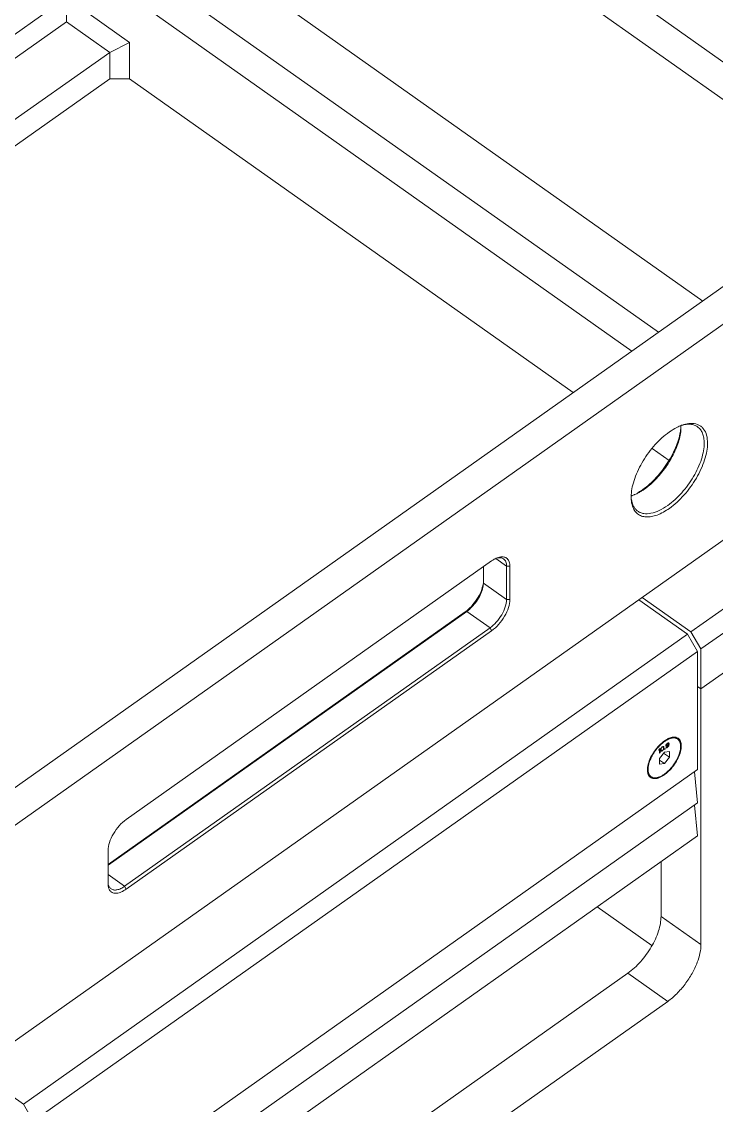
# Model space of a CAD drawing. Header units: millimetres. Extents: x 0 to 9253, y 0 to 2730.
# Drawn here: x 5411.8 to 5559.6, y 1853.6 to 2084.3 of the extents above; entities that cross this region are included whole.
import ezdxf

# ---------------------------------------------------------------- set-up
doc = ezdxf.new("R2010")
doc.units = ezdxf.units.MM
doc.layers.get('0').update_dxf_attribs({"lineweight": 13})

msp = doc.modelspace()

# ---------------------------------------------------------------- linework, layer by layer
at = {"color": 7, "linetype": 'Continuous'}
for p, q in [((5283.77, 2271.81), (5612.57, 2039.31)), ((5587.12, 2049.31), (5451, 2145.56)), ((5547.32, 2018.17), (5429.08, 2101.78)), ((5541.66, 2014.17), (5423.42, 2097.78)), ((5462.31, 2091.6), (5556.74, 2024.83)), ((5239.5, 1960.83), (5419.18, 2087.88)), ((5434.73, 2079.88), (5423.42, 2087.88)), ((5421.3, 2084.26), (5421.3, 2086.82)), ((5243.12, 1958.27), (5421.3, 2084.26)), ((5421.3, 2084.26), (5430.49, 2077.76)), ((5430.49, 2077.76), (5434.73, 2079.88)), ((5434.73, 2072.1), (5434.73, 2079.88)), ((5430.49, 2077.76), (5252.32, 1951.77)), ((5430.49, 2072.1), (5430.49, 2077.76)), ((5256.32, 1948.94), (5430.49, 2072.1)), ((5430.49, 2072.1), (5434.73, 2072.1)), ((5434.73, 2072.1), (5529.16, 2005.33)), ((5347.41, 1876.81), (5587.12, 2046.31)), ((5565.2, 2022.81), (5380.64, 1892.31)), ((5545.95, 1993.46), (5549.57, 1990.9)), ((5565.2, 1976.85), (5394.08, 1855.85)), ((5512.67, 1970.01), (5514.99, 1968.37)), ((5434.03, 1914.51), (5511.81, 1969.51)), ((5510.04, 1968.26), (5510.04, 1964.8)), ((5514.99, 1968.37), (5514.99, 1961.3)), ((5515.7, 1968.37), (5514.99, 1968.37)), ((5515.7, 1968.37), (5515.7, 1961.3)), ((5554.24, 1954.4), (5571.91, 1966.9)), ((5510.04, 1964.8), (5514.99, 1961.3)), ((5556.36, 1950.77), (5574.03, 1963.27)), ((5515.7, 1961.3), (5514.99, 1961.3)), ((5543.13, 1961.25), (5553.53, 1953.9)), ((5554.24, 1954.4), (5543.84, 1961.75)), ((5506.51, 1958.76), (5430.14, 1904.76)), ((5506.15, 1958.66), (5430.14, 1904.91)), ((5506.51, 1958.76), (5506.15, 1958.66)), ((5506.51, 1958.76), (5511.46, 1955.26)), ((5412.11, 1853.9), (5553.53, 1953.9)), ((5511.46, 1955.26), (5433.67, 1900.26)), ((5511.81, 1954.66), (5434.03, 1899.66)), ((5511.81, 1954.66), (5511.46, 1955.26)), ((5555.65, 1950.27), (5553.53, 1953.9)), ((5554.24, 1954.4), (5556.36, 1950.77)), ((5556.36, 1942.29), (5574.03, 1954.79)), ((5574.03, 1954.79), (5556.36, 1942.29)), ((5414.23, 1850.27), (5555.65, 1950.27)), ((5555.65, 1950.27), (5555.65, 1925.1)), ((5556.36, 1942.29), (5556.36, 1950.77)), ((5555.65, 1942.79), (5556.36, 1942.29)), ((5555.65, 1942.79), (5556.36, 1942.29)), ((5556.36, 1887.84), (5556.36, 1942.29)), ((5548.98, 1930.48), (5548.92, 1930.37)), ((5549.08, 1930.61), (5548.98, 1930.48)), ((5548.98, 1930.49), (5549.04, 1930.45)), ((5549.04, 1930.56), (5549.1, 1930.52)), ((5549.04, 1930.45), (5549.1, 1930.52)), ((5549.17, 1930.7), (5549.08, 1930.61)), ((5549.09, 1930.63), (5549.15, 1930.58)), ((5549.1, 1930.52), (5549.15, 1930.58)), ((5549.29, 1930.68), (5549.15, 1930.58)), ((5549.17, 1930.7), (5549.27, 1930.76)), ((5549.21, 1930.73), (5549.29, 1930.68)), ((5549.27, 1930.75), (5549.22, 1930.73)), ((5549.36, 1930.81), (5549.27, 1930.76)), ((5549.33, 1930.75), (5549.27, 1930.75)), ((5549.27, 1930.75), (5549.34, 1930.7)), ((5549.29, 1930.68), (5549.34, 1930.7)), ((5549.33, 1930.75), (5549.4, 1930.7)), ((5549.34, 1930.7), (5549.4, 1930.7)), ((5549.46, 1930.82), (5549.36, 1930.81)), ((5549.4, 1930.7), (5549.44, 1930.67)), ((5549.44, 1930.51), (5549.4, 1930.43)), ((5549.44, 1930.67), (5549.46, 1930.62)), ((5549.46, 1930.59), (5549.44, 1930.51)), ((5549.45, 1930.82), (5549.48, 1930.76)), ((5549.51, 1930.78), (5549.46, 1930.82)), ((5549.46, 1930.59), (5549.46, 1930.62)), ((5549.48, 1930.76), (5549.5, 1930.64)), ((5549.48, 1930.76), (5549.55, 1930.71)), ((5549.5, 1930.5), (5549.48, 1930.35)), ((5549.5, 1930.64), (5549.5, 1930.5)), ((5549.5, 1930.64), (5549.57, 1930.59)), ((5549.5, 1930.5), (5549.57, 1930.45)), ((5549.55, 1930.71), (5549.51, 1930.78)), ((5549.57, 1930.59), (5549.55, 1930.71)), ((5549.57, 1930.59), (5549.57, 1930.45)), ((5551.39, 1931.73), (5551.34, 1931.77)), ((5547.54, 1929.54), (5547.42, 1929.32)), ((5547.42, 1929.17), (5547.54, 1929.38)), ((5547.42, 1929.17), (5547.42, 1929.32)), ((5547.48, 1929.43), (5547.54, 1929.38)), ((5548.58, 1928.82), (5547.52, 1927.46)), ((5547.54, 1929.54), (5547.65, 1929.62)), ((5547.54, 1928.63), (5547.54, 1929.38)), ((5547.58, 1928.76), (5547.54, 1928.73)), ((5547.65, 1928.71), (5547.54, 1928.63)), ((5547.58, 1929.57), (5547.58, 1928.76)), ((5547.58, 1928.76), (5547.65, 1928.71)), ((5547.65, 1929.62), (5547.65, 1928.71)), ((5547.82, 1929.47), (5547.8, 1929.36)), ((5547.8, 1929.18), (5547.8, 1929.36)), ((5547.8, 1929.18), (5547.82, 1929.1)), ((5547.84, 1929.54), (5547.82, 1929.47)), ((5547.82, 1929.1), (5547.84, 1929.06)), ((5547.84, 1929.53), (5547.83, 1929.46)), ((5547.83, 1929.46), (5547.83, 1929.32)), ((5547.83, 1929.46), (5547.9, 1929.41)), ((5547.83, 1929.32), (5547.85, 1929.22)), ((5547.83, 1929.32), (5547.9, 1929.27)), ((5547.88, 1929.65), (5547.84, 1929.54)), ((5547.84, 1929.06), (5547.88, 1929)), ((5547.85, 1929.22), (5547.92, 1929.17)), ((5547.85, 1929.22), (5547.92, 1929.16)), ((5547.87, 1929.04), (5547.85, 1929.04)), ((5547.86, 1929.58), (5547.92, 1929.54)), ((5547.96, 1929.05), (5547.87, 1929.04)), ((5547.87, 1929.04), (5547.94, 1928.99)), ((5547.94, 1929.74), (5547.88, 1929.65)), ((5547.88, 1929), (5547.94, 1928.99)), ((5547.9, 1929.41), (5547.92, 1929.54)), ((5547.9, 1929.41), (5547.9, 1929.27)), ((5547.92, 1929.17), (5547.9, 1929.27)), ((5547.92, 1929.54), (5547.99, 1929.71)), ((5547.99, 1929.11), (5547.92, 1929.17)), ((5547.92, 1929.16), (5547.99, 1929.11)), ((5548.03, 1929.87), (5547.94, 1929.74)), ((5547.94, 1929.75), (5547.99, 1929.71)), ((5547.94, 1928.99), (5548.03, 1929)), ((5548.07, 1929.11), (5547.96, 1929.05)), ((5547.96, 1929.05), (5548.03, 1929)), ((5547.99, 1929.71), (5548.05, 1929.79)), ((5548.05, 1929.11), (5547.99, 1929.11)), ((5548, 1929.82), (5548.05, 1929.79)), ((5548.14, 1929.97), (5548.03, 1929.87)), ((5548.03, 1929), (5548.14, 1929.06)), ((5548.05, 1929.79), (5548.14, 1929.87)), ((5548.14, 1929.15), (5548.05, 1929.11)), ((5548.1, 1929.13), (5548.07, 1929.11)), ((5548.07, 1929.11), (5548.14, 1929.06)), ((5548.08, 1929.92), (5548.14, 1929.87)), ((5548.17, 1929.97), (5548.11, 1929.94)), ((5548.26, 1930.03), (5548.14, 1929.97)), ((5548.14, 1929.87), (5548.24, 1929.92)), ((5548.24, 1929.24), (5548.14, 1929.15)), ((5548.14, 1929.06), (5548.26, 1929.16)), ((5548.23, 1929.97), (5548.17, 1929.97)), ((5548.17, 1929.97), (5548.24, 1929.92)), ((5548.2, 1929.2), (5548.26, 1929.16)), ((5548.23, 1929.97), (5548.3, 1929.92)), ((5548.24, 1929.92), (5548.3, 1929.92)), ((5548.3, 1929.32), (5548.24, 1929.24)), ((5548.35, 1930.04), (5548.26, 1930.03)), ((5548.26, 1929.16), (5548.35, 1929.28)), ((5548.3, 1929.92), (5548.37, 1929.86)), ((5548.37, 1929.49), (5548.3, 1929.32)), ((5548.3, 1929.32), (5548.35, 1929.28)), ((5548.41, 1930.02), (5548.35, 1930.04)), ((5548.35, 1929.43), (5548.41, 1929.38)), ((5548.35, 1929.28), (5548.41, 1929.38)), ((5548.37, 1930.04), (5548.38, 1930.02)), ((5548.37, 1929.86), (5548.39, 1929.76)), ((5548.39, 1929.62), (5548.37, 1929.49)), ((5548.38, 1930.02), (5548.4, 1929.98)), ((5548.38, 1930.02), (5548.45, 1929.97)), ((5548.4, 1929.61), (5548.38, 1929.55)), ((5548.38, 1929.54), (5548.45, 1929.49)), ((5548.39, 1929.62), (5548.39, 1929.76)), ((5548.4, 1929.98), (5548.42, 1929.89)), ((5548.4, 1929.98), (5548.47, 1929.93)), ((5548.42, 1929.72), (5548.4, 1929.61)), ((5548.4, 1929.61), (5548.47, 1929.56)), ((5548.45, 1929.97), (5548.41, 1930.02)), ((5548.41, 1929.38), (5548.45, 1929.49)), ((5548.41, 1928.6), (5549.64, 1927.73)), ((5548.42, 1929.89), (5548.42, 1929.72)), ((5548.42, 1929.89), (5548.49, 1929.84)), ((5548.42, 1929.72), (5548.49, 1929.67)), ((5548.47, 1929.93), (5548.45, 1929.97)), ((5548.45, 1929.49), (5548.47, 1929.56)), ((5548.49, 1929.84), (5548.47, 1929.93)), ((5548.47, 1929.56), (5548.49, 1929.67)), ((5548.49, 1929.84), (5548.49, 1929.67)), ((5549.64, 1928.96), (5548.58, 1928.82)), ((5548.64, 1929.5), (5548.73, 1929.57)), ((5548.64, 1929.41), (5548.64, 1929.5)), ((5548.73, 1929.47), (5548.64, 1929.41)), ((5548.66, 1929.52), (5548.73, 1929.47)), ((5548.73, 1929.57), (5548.73, 1929.47)), ((5548.92, 1930.37), (5548.89, 1930.24)), ((5548.89, 1930.16), (5548.89, 1930.24)), ((5548.89, 1930.16), (5548.92, 1930.09)), ((5548.91, 1930.32), (5548.91, 1930.3)), ((5548.91, 1930.3), (5548.93, 1930.26)), ((5548.91, 1930.3), (5548.98, 1930.25)), ((5548.92, 1930.34), (5548.98, 1930.29)), ((5549.01, 1930.12), (5548.92, 1930.11)), ((5548.92, 1930.09), (5548.98, 1930.06)), ((5548.92, 1929.82), (5549.02, 1929.89)), ((5548.92, 1929.82), (5548.94, 1929.78)), ((5548.93, 1930.26), (5549, 1930.21)), ((5548.93, 1930.26), (5548.97, 1930.22)), ((5548.94, 1930.4), (5549, 1930.36)), ((5549.02, 1929.8), (5548.94, 1929.79)), ((5548.94, 1929.78), (5549, 1929.74)), ((5548.97, 1930.22), (5549.04, 1930.17)), ((5548.98, 1930.29), (5549, 1930.36)), ((5548.98, 1930.29), (5548.98, 1930.25)), ((5549, 1930.21), (5548.98, 1930.25)), ((5548.98, 1930.06), (5549.08, 1930.07)), ((5549, 1930.36), (5549.04, 1930.45)), ((5549.04, 1930.17), (5549, 1930.21)), ((5549, 1929.74), (5549.1, 1929.75)), ((5549.1, 1930.16), (5549.01, 1930.12)), ((5549.01, 1930.12), (5549.08, 1930.07)), ((5549.06, 1929.86), (5549.02, 1929.89)), ((5549.12, 1929.85), (5549.02, 1929.8)), ((5549.02, 1929.8), (5549.1, 1929.75)), ((5549.1, 1930.18), (5549.04, 1930.17)), ((5549.11, 1929.86), (5549.06, 1929.86)), ((5549.08, 1930.07), (5549.17, 1930.11)), ((5549.15, 1930.2), (5549.1, 1930.18)), ((5549.14, 1930.19), (5549.1, 1930.16)), ((5549.1, 1930.16), (5549.17, 1930.11)), ((5549.1, 1929.75), (5549.19, 1929.8)), ((5549.17, 1929.88), (5549.11, 1929.86)), ((5549.16, 1929.88), (5549.12, 1929.85)), ((5549.12, 1929.85), (5549.19, 1929.8)), ((5549.15, 1930.2), (5549.29, 1930.29)), ((5549.27, 1930.18), (5549.17, 1930.11)), ((5549.17, 1929.88), (5549.29, 1929.96)), ((5549.27, 1929.85), (5549.19, 1929.8)), ((5549.2, 1930.23), (5549.27, 1930.18)), ((5549.2, 1929.9), (5549.27, 1929.85)), ((5549.27, 1930.18), (5549.36, 1930.27)), ((5549.27, 1929.85), (5549.36, 1929.94)), ((5549.34, 1930.35), (5549.29, 1930.29)), ((5549.34, 1930.02), (5549.29, 1929.96)), ((5549.3, 1930.31), (5549.36, 1930.27)), ((5549.3, 1929.98), (5549.36, 1929.94)), ((5549.4, 1930.43), (5549.34, 1930.35)), ((5549.4, 1930.1), (5549.34, 1930.02)), ((5549.36, 1930.27), (5549.48, 1930.42)), ((5549.36, 1929.94), (5549.46, 1930.06)), ((5549.44, 1930.18), (5549.4, 1930.1)), ((5549.4, 1930.1), (5549.46, 1930.06)), ((5549.42, 1930.47), (5549.48, 1930.42)), ((5549.46, 1930.26), (5549.44, 1930.18)), ((5549.45, 1930.23), (5549.51, 1930.18)), ((5549.48, 1930.39), (5549.46, 1930.26)), ((5549.48, 1930.35), (5549.46, 1930.29)), ((5549.46, 1930.06), (5549.51, 1930.18)), ((5549.48, 1930.39), (5549.48, 1930.42)), ((5549.48, 1930.35), (5549.55, 1930.3)), ((5549.51, 1930.18), (5549.55, 1930.3)), ((5549.55, 1930.3), (5549.57, 1930.45)), ((5549.64, 1928.96), (5549.64, 1927.73)), ((5547.52, 1926.23), (5547.52, 1927.46)), ((5547.52, 1927.12), (5548.58, 1926.37)), ((5547.52, 1926.23), (5548.58, 1926.37)), ((5548.58, 1926.37), (5549.64, 1927.73)), ((5414.23, 1825.1), (5555.65, 1925.1)), ((5545.62, 1923.56), (5545.56, 1923.61)), ((5555.65, 1918.04), (5554.97, 1924.62)), ((5414.23, 1818.04), (5555.65, 1918.04)), ((5555.65, 1910.98), (5554.97, 1917.56)), ((5414.23, 1810.98), (5555.65, 1910.98)), ((5430.14, 1900.8), (5430.14, 1907.87)), ((5547.87, 1893.84), (5547.87, 1905.48)), ((5433.67, 1900.26), (5430.14, 1902.76)), ((5434.03, 1899.66), (5433.67, 1900.26)), ((5534.29, 1895.87), (5545.94, 1887.63)), ((5547.87, 1893.84), (5556.36, 1887.84)), ((5540.8, 1881.77), (5413.52, 1791.77)), ((5549.29, 1875.77), (5540.8, 1881.77)), ((5420.59, 1784.77), (5549.29, 1875.77)), ((5401.71, 1861.25), (5412.11, 1853.9)), ((5412.11, 1853.9), (5414.23, 1850.27))]:
    msp.add_line(p, q, dxfattribs=at)
for centre, radius, start, end in [((5555.37, 1989.94), 9, 110.8629, 113.7053), ((5544.65, 1998.08), 7.46, 359.9906, 1.8509), ((5555.13, 1990.56), 8.33, 109.4729, 110.8439), ((5554.91, 1991.18), 7.68, 106.3072, 109.4972), ((5550.41, 1983.06), 8.91, 176.7508, 178.2762), ((5536.37, 1996.07), 13.8, 303.7681, 305.2704), ((5549.84, 1983.08), 8.33, 178.2741, 179.9898), ((5539.23, 1990.52), 7.53, 287.7088, 289.477), ((5514.49, 1966.31), 4.13, 109.5197, 113.0023), ((5552.28, 1925.82), 6.41, 123.4963, 126.9462), ((5551.16, 1927.99), 4.09, 112.2996, 113.5843), ((5550.59, 1930.7), 1.31, 65.2393, 66.982), ((5550.6, 1930.73), 1.27, 59.8032, 65.2587), ((5550.61, 1930.75), 1.25, 54.7383, 59.7998), ((5550.67, 1930.71), 1.25, 54.7342, 58.0348), ((5550.39, 1930.93), 1.33, 41.6923, 44.0033), ((5550.7, 1930.59), 1.23, 47.9868, 56.8574), ((5550.37, 1930.9), 1.37, 38.8292, 41.6887), ((5550.3, 1930.85), 1.45, 31.9349, 38.7796), ((5548.61, 1930.05), 3.44, 359.9994, 0.4593), ((5548.72, 1925.04), 3.74, 177.6256, 179.9808), ((5548.55, 1925.15), 3.44, 179.9994, 180.4593), ((5546.04, 1924.77), 1.33, 243.4058, 247.4692), ((5546.38, 1924.49), 1.3, 224.4256, 230.4894), ((5546.35, 1924.59), 1.26, 227.9788, 234.7199), ((5546.39, 1924.66), 1.34, 234.7628, 243.3431), ((5546.46, 1924.6), 1.23, 227.9868, 236.8574), ((5546.06, 1924.8), 1.37, 247.4674, 250.4651), ((5546.37, 1924.48), 1.28, 230.5033, 234.7481), ((5546.07, 1924.84), 1.41, 250.4682, 253.68), ((5546.37, 1924.48), 1.28, 234.7541, 239.3231), ((5546.09, 1924.91), 1.47, 253.6865, 257.1141)]:
    msp.add_arc(centre, radius, start, end, dxfattribs=at)
for points, knots in [([(5552.04, 1997.46), (5551.9, 1996.3), (5551.21, 1993.86), (5549.42, 1990.41), (5547, 1987.23), (5545.02, 1985.44), (5543.98, 1984.7)], [0, 0, 0, 0, 0.227738, 0.486207, 0.752003, 1, 1, 1, 1]), ([(5551.75, 1998.18), (5551.57, 1998.1), (5550.84, 1997.75), (5550.15, 1997.32), (5549.64, 1996.96)], [0, 0, 0, 0, 0.23616, 1, 1, 1, 1]), ([(5552.11, 1998.08), (5552.11, 1998), (5552.11, 1997.64), (5552.08, 1997.29), (5552.05, 1997.02)], [0, 0, 0, 0, 0.241469, 1, 1, 1, 1]), ([(5555.64, 1998.06), (5555.42, 1998.21), (5554.94, 1998.46), (5554.12, 1998.63), (5553.2, 1998.6), (5552.58, 1998.47), (5552.26, 1998.37)], [0, 0, 0, 0, 0.2225, 0.45747, 0.714627, 1, 1, 1, 1]), ([(5554.59, 1998.78), (5554.45, 1998.79), (5553.83, 1998.8), (5553.21, 1998.68), (5552.76, 1998.55)], [0, 0, 0, 0, 0.232716, 1, 1, 1, 1]), ([(5557.77, 1994.58), (5557.77, 1995.15), (5557.67, 1996.21), (5557.13, 1997.41), (5556.49, 1998.09), (5555.74, 1998.59), (5555.05, 1998.76), (5554.59, 1998.78)], [0, 0, 0, 0, 0.291419, 0.538606, 0.652467, 0.764716, 1, 1, 1, 1]), ([(5557.06, 1994.58), (5557.06, 1994.96), (5557.01, 1995.68), (5556.75, 1996.66), (5556.3, 1997.48), (5555.87, 1997.9), (5555.64, 1998.06)], [0, 0, 0, 0, 0.289643, 0.548347, 0.781425, 1, 1, 1, 1]), ([(5549.64, 1996.96), (5548.54, 1996.19), (5546.47, 1994.28), (5543.98, 1990.92), (5542.45, 1987.8), (5541.73, 1985.32), (5541.55, 1984.14), (5541.52, 1983.57)], [0, 0, 0, 0, 0.250908, 0.519364, 0.777297, 0.894329, 1, 1, 1, 1]), ([(5552.05, 1997.02), (5551.93, 1996.02), (5551.36, 1993.91), (5549.89, 1990.88), (5547.88, 1988.02), (5546.23, 1986.33), (5545.35, 1985.59)], [0, 0, 0, 0, 0.22485, 0.479306, 0.744644, 1, 1, 1, 1]), ([(5549.29, 1981.31), (5550.38, 1982.08), (5552.43, 1983.98), (5554.86, 1987.34), (5556.32, 1990.45), (5556.95, 1992.89), (5557.06, 1994.04), (5557.06, 1994.58)], [0, 0, 0, 0, 0.253523, 0.524317, 0.781826, 0.897152, 1, 1, 1, 1]), ([(5549.64, 1980.7), (5550.78, 1981.51), (5552.92, 1983.5), (5555.47, 1987.01), (5556.99, 1990.26), (5557.65, 1992.81), (5557.77, 1994.02), (5557.77, 1994.58)], [0, 0, 0, 0, 0.253526, 0.524317, 0.781823, 0.897151, 1, 1, 1, 1]), ([(5542.32, 1983.65), (5542.27, 1983.63), (5542.08, 1983.54), (5541.89, 1983.47), (5541.74, 1983.42)], [0, 0, 0, 0, 0.255111, 1, 1, 1, 1]), ([(5543.32, 1984.15), (5543.24, 1984.11), (5542.91, 1983.92), (5542.58, 1983.76), (5542.32, 1983.65)], [0, 0, 0, 0, 0.257524, 1, 1, 1, 1]), ([(5543.98, 1984.7), (5543.89, 1984.64), (5543.54, 1984.4), (5543.18, 1984.17), (5542.91, 1984.01)], [0, 0, 0, 0, 0.256112, 1, 1, 1, 1]), ([(5544.04, 1984.6), (5543.98, 1984.56), (5543.74, 1984.41), (5543.5, 1984.26), (5543.32, 1984.15)], [0, 0, 0, 0, 0.254425, 1, 1, 1, 1]), ([(5545.35, 1985.59), (5545.27, 1985.52), (5544.94, 1985.25), (5544.6, 1984.99), (5544.34, 1984.81)], [0, 0, 0, 0, 0.255391, 1, 1, 1, 1]), ([(5541.51, 1983.08), (5541.51, 1982.91), (5541.53, 1982.26), (5541.64, 1981.62), (5541.79, 1981.17)], [0, 0, 0, 0, 0.268463, 1, 1, 1, 1]), ([(5541.57, 1982.62), (5541.65, 1982.1), (5541.86, 1981.35), (5542.41, 1980.54), (5542.75, 1980.23), (5542.93, 1980.1)], [0, 0, 0, 0, 0.533302, 0.771458, 1, 1, 1, 1]), ([(5542.93, 1980.1), (5543.11, 1979.97), (5543.51, 1979.76), (5544.45, 1979.51), (5545.83, 1979.59), (5547.57, 1980.21), (5548.71, 1980.89), (5549.29, 1981.31)], [0, 0, 0, 0, 0.096437, 0.196831, 0.420864, 0.688207, 1, 1, 1, 1]), ([(5541.79, 1981.17), (5541.89, 1980.84), (5542.18, 1980.23), (5542.84, 1979.49), (5543.71, 1979.02), (5544.73, 1978.83), (5545.86, 1978.92), (5547.59, 1979.41), (5548.83, 1980.13), (5549.64, 1980.7)], [0, 0, 0, 0, 0.111445, 0.214237, 0.315791, 0.423823, 0.544201, 0.680178, 1, 1, 1, 1]), ([(5512.43, 1969.9), (5512.38, 1969.87), (5512.16, 1969.75), (5511.96, 1969.61), (5511.81, 1969.51)], [0, 0, 0, 0, 0.242417, 1, 1, 1, 1]), ([(5512.87, 1970.11), (5512.83, 1970.1), (5512.68, 1970.03), (5512.54, 1969.96), (5512.43, 1969.9)], [0, 0, 0, 0, 0.243122, 1, 1, 1, 1]), ([(5514.34, 1969.95), (5514.17, 1970.07), (5513.74, 1970.23), (5513.29, 1970.2), (5513.06, 1970.15)], [0, 0, 0, 0, 0.465389, 1, 1, 1, 1]), ([(5513.58, 1970.33), (5513.54, 1970.33), (5513.38, 1970.29), (5513.22, 1970.24), (5513.11, 1970.2)], [0, 0, 0, 0, 0.240935, 1, 1, 1, 1]), ([(5515.7, 1968.37), (5515.7, 1968.69), (5515.63, 1969.28), (5515.25, 1969.93), (5514.82, 1970.23), (5514.3, 1970.41), (5513.86, 1970.39), (5513.58, 1970.33)], [0, 0, 0, 0, 0.283209, 0.517972, 0.628966, 0.743193, 1, 1, 1, 1]), ([(5514.99, 1968.37), (5514.99, 1968.54), (5514.97, 1968.86), (5514.85, 1969.31), (5514.64, 1969.69), (5514.45, 1969.88), (5514.34, 1969.95)], [0, 0, 0, 0, 0.289413, 0.548274, 0.78145, 1, 1, 1, 1]), ([(5509.99, 1964.64), (5509.91, 1964.09), (5509.57, 1962.95), (5508.71, 1961.33), (5507.57, 1959.84), (5506.64, 1959), (5506.15, 1958.66)], [0, 0, 0, 0, 0.22972, 0.488271, 0.753062, 1, 1, 1, 1]), ([(5510, 1964.21), (5509.93, 1963.77), (5509.68, 1962.85), (5509.03, 1961.53), (5508.15, 1960.27), (5507.44, 1959.53), (5507.06, 1959.2)], [0, 0, 0, 0, 0.226253, 0.480114, 0.744374, 1, 1, 1, 1]), ([(5510.04, 1964.8), (5510.04, 1964.75), (5510.04, 1964.56), (5510.02, 1964.36), (5510, 1964.21)], [0, 0, 0, 0, 0.239802, 1, 1, 1, 1]), ([(5511.46, 1955.26), (5511.95, 1955.61), (5512.88, 1956.48), (5513.99, 1958.01), (5514.75, 1959.64), (5514.99, 1960.78), (5514.99, 1961.3)], [0, 0, 0, 0, 0.253695, 0.524646, 0.782314, 1, 1, 1, 1]), ([(5511.81, 1954.66), (5512.36, 1955.05), (5513.38, 1956), (5514.6, 1957.68), (5515.44, 1959.47), (5515.7, 1960.72), (5515.7, 1961.3)], [0, 0, 0, 0, 0.253701, 0.524646, 0.782308, 1, 1, 1, 1]), ([(5507.06, 1959.2), (5507.01, 1959.16), (5506.83, 1959.01), (5506.65, 1958.86), (5506.51, 1958.76)], [0, 0, 0, 0, 0.25637, 1, 1, 1, 1]), ([(5545.11, 1925.15), (5545.11, 1925.26), (5545.13, 1925.5), (5545.19, 1925.99), (5545.35, 1926.64), (5545.66, 1927.43), (5546.07, 1928.24), (5546.56, 1929.01), (5547.13, 1929.74), (5547.75, 1930.39), (5548.2, 1930.78), (5548.42, 1930.95)], [0, 0, 0, 0, 0.049659, 0.102523, 0.217022, 0.341524, 0.473121, 0.608401, 0.743706, 0.875378, 1, 1, 1, 1]), ([(5548.59, 1931.21), (5548.19, 1930.93), (5547.42, 1930.25), (5546.43, 1929.04), (5545.64, 1927.7), (5545.27, 1926.75), (5545.15, 1926.28)], [0, 0, 0, 0, 0.241612, 0.501403, 0.760471, 1, 1, 1, 1]), ([(5549.52, 1931.74), (5549.44, 1931.71), (5549.12, 1931.56), (5548.82, 1931.37), (5548.59, 1931.21)], [0, 0, 0, 0, 0.235975, 1, 1, 1, 1]), ([(5548.74, 1931.17), (5548.86, 1931.25), (5549.11, 1931.4), (5549.49, 1931.59), (5549.85, 1931.73), (5550.2, 1931.81), (5550.53, 1931.85), (5550.84, 1931.83), (5551.12, 1931.76), (5551.29, 1931.67), (5551.37, 1931.62)], [0, 0, 0, 0, 0.159237, 0.308339, 0.446786, 0.574519, 0.692059, 0.800643, 0.902335, 1, 1, 1, 1]), ([(5550.73, 1932.01), (5550.65, 1932.01), (5550.26, 1932), (5549.88, 1931.89), (5549.61, 1931.78)], [0, 0, 0, 0, 0.226753, 1, 1, 1, 1]), ([(5549.87, 1931.87), (5550.01, 1931.91), (5550.28, 1931.97), (5550.67, 1931.99), (5551.03, 1931.92), (5551.24, 1931.83), (5551.33, 1931.77)], [0, 0, 0, 0, 0.283992, 0.541391, 0.777304, 1, 1, 1, 1]), ([(5551.1, 1931.9), (5551.03, 1931.93), (5550.9, 1931.98), (5550.75, 1932), (5550.68, 1932.01)], [0, 0, 0, 0, 0.489756, 1, 1, 1, 1]), ([(5550.73, 1932.01), (5550.84, 1931.99), (5551.05, 1931.94), (5551.25, 1931.83), (5551.34, 1931.77)], [0, 0, 0, 0, 0.5083, 1, 1, 1, 1]), ([(5551.13, 1931.95), (5551.1, 1931.96), (5550.97, 1931.99), (5550.83, 1932.01), (5550.73, 1932.01)], [0, 0, 0, 0, 0.242501, 1, 1, 1, 1]), ([(5551.52, 1931.76), (5551.49, 1931.78), (5551.37, 1931.86), (5551.23, 1931.92), (5551.13, 1931.95)], [0, 0, 0, 0, 0.247127, 1, 1, 1, 1]), ([(5551.39, 1931.73), (5551.45, 1931.69), (5551.56, 1931.6), (5551.69, 1931.45), (5551.81, 1931.27), (5551.94, 1931), (5552.05, 1930.6), (5552.07, 1930.27), (5552.07, 1930.1)], [0, 0, 0, 0, 0.110975, 0.223412, 0.338896, 0.458755, 0.715402, 1, 1, 1, 1]), ([(5552.18, 1930.15), (5552.18, 1930.32), (5552.16, 1930.65), (5552.04, 1931.11), (5551.83, 1931.49), (5551.63, 1931.68), (5551.52, 1931.76)], [0, 0, 0, 0, 0.289641, 0.548348, 0.781427, 1, 1, 1, 1]), ([(5551.52, 1931.51), (5551.56, 1931.47), (5551.64, 1931.39), (5551.78, 1931.19), (5551.92, 1930.91), (5552.02, 1930.51), (5552.04, 1930.22), (5552.04, 1930.07)], [0, 0, 0, 0, 0.108516, 0.219746, 0.454832, 0.713498, 1, 1, 1, 1]), ([(5545.72, 1923.38), (5545.84, 1923.31), (5546.1, 1923.2), (5546.55, 1923.16), (5547.04, 1923.23), (5547.56, 1923.4), (5548.1, 1923.67), (5548.87, 1924.17), (5549.79, 1925), (5550.76, 1926.2), (5551.53, 1927.52), (5552.04, 1928.84), (5552.18, 1929.73), (5552.18, 1930.15)], [0, 0, 0, 0, 0.038758, 0.080679, 0.12747, 0.17998, 0.238349, 0.302181, 0.44281, 0.593275, 0.742943, 0.881294, 1, 1, 1, 1]), ([(5552.07, 1930.1), (5552.07, 1929.91), (5552.04, 1929.51), (5551.92, 1928.89), (5551.71, 1928.25), (5551.44, 1927.6), (5551.1, 1926.95), (5550.7, 1926.31), (5550.25, 1925.7), (5549.76, 1925.14), (5549.24, 1924.63), (5548.71, 1924.19), (5548.18, 1923.83), (5547.65, 1923.56), (5547.13, 1923.37), (5546.64, 1923.29), (5546.26, 1923.31), (5545.98, 1923.38), (5545.85, 1923.43), (5545.79, 1923.46)], [0, 0, 0, 0, 0.056427, 0.118105, 0.184477, 0.254694, 0.327688, 0.402256, 0.47712, 0.550988, 0.622616, 0.690865, 0.754775, 0.813646, 0.867135, 0.91539, 0.959173, 0.979853, 1, 1, 1, 1]), ([(5552.04, 1930.05), (5552.04, 1929.86), (5552.01, 1929.45), (5551.88, 1928.84), (5551.67, 1928.19), (5551.39, 1927.53), (5551.04, 1926.88), (5550.63, 1926.24), (5550.17, 1925.63), (5549.67, 1925.07), (5549.15, 1924.57), (5548.61, 1924.14), (5548.07, 1923.8), (5547.55, 1923.54), (5547.11, 1923.41), (5546.79, 1923.36), (5546.49, 1923.34), (5546.21, 1923.38), (5545.96, 1923.47), (5545.84, 1923.53), (5545.79, 1923.57)], [0, 0, 0, 0, 0.056813, 0.119313, 0.186819, 0.258352, 0.332727, 0.408623, 0.484653, 0.559425, 0.6316, 0.699961, 0.763483, 0.821421, 0.873425, 0.89727, 0.91977, 0.961284, 0.980854, 1, 1, 1, 1]), ([(5545.15, 1926.28), (5545.12, 1926.18), (5545.04, 1925.83), (5544.99, 1925.47), (5544.98, 1925.2)], [0, 0, 0, 0, 0.265018, 1, 1, 1, 1]), ([(5544.97, 1925.05), (5544.97, 1924.95), (5544.99, 1924.61), (5545.06, 1924.26), (5545.16, 1924.03)], [0, 0, 0, 0, 0.273102, 1, 1, 1, 1]), ([(5545.51, 1923.66), (5545.43, 1923.72), (5545.3, 1923.88), (5545.14, 1924.16), (5545.04, 1924.48), (5545, 1924.72), (5544.99, 1924.84)], [0, 0, 0, 0, 0.225189, 0.463041, 0.719891, 1, 1, 1, 1]), ([(5545.1, 1924.18), (5545.15, 1924.07), (5545.25, 1923.9), (5545.42, 1923.72), (5545.51, 1923.64), (5545.56, 1923.61)], [0, 0, 0, 0, 0.513601, 0.758651, 1, 1, 1, 1]), ([(5545.64, 1923.69), (5545.59, 1923.72), (5545.51, 1923.81), (5545.37, 1924), (5545.23, 1924.29), (5545.14, 1924.68), (5545.12, 1924.97), (5545.11, 1925.12)], [0, 0, 0, 0, 0.108516, 0.219746, 0.454832, 0.713498, 1, 1, 1, 1]), ([(5545.16, 1924.03), (5545.18, 1923.99), (5545.26, 1923.83), (5545.36, 1923.68), (5545.46, 1923.58)], [0, 0, 0, 0, 0.260789, 1, 1, 1, 1]), ([(5545.56, 1923.61), (5545.48, 1923.66), (5545.33, 1923.79), (5545.22, 1923.96), (5545.17, 1924.04)], [0, 0, 0, 0, 0.49311, 1, 1, 1, 1]), ([(5434.03, 1914.51), (5433.48, 1914.12), (5432.46, 1913.17), (5431.24, 1911.49), (5430.4, 1909.69), (5430.14, 1908.44), (5430.14, 1907.87)], [0, 0, 0, 0, 0.253701, 0.524646, 0.782308, 1, 1, 1, 1]), ([(5430.14, 1901.3), (5430.14, 1901.21), (5430.15, 1900.88), (5430.22, 1900.55), (5430.31, 1900.33)], [0, 0, 0, 0, 0.272195, 1, 1, 1, 1]), ([(5430.14, 1900.8), (5430.14, 1900.75), (5430.14, 1900.55), (5430.16, 1900.36), (5430.19, 1900.21)], [0, 0, 0, 0, 0.260727, 1, 1, 1, 1]), ([(5430.19, 1900.21), (5430.2, 1900.13), (5430.28, 1899.81), (5430.42, 1899.51), (5430.56, 1899.33)], [0, 0, 0, 0, 0.271555, 1, 1, 1, 1]), ([(5430.31, 1900.33), (5430.34, 1900.26), (5430.45, 1900.03), (5430.63, 1899.83), (5430.79, 1899.72)], [0, 0, 0, 0, 0.26466, 1, 1, 1, 1]), ([(5430.56, 1899.33), (5430.64, 1899.23), (5430.83, 1899.05), (5431.3, 1898.8), (5432.07, 1898.74), (5433.05, 1899.05), (5433.7, 1899.43), (5434.03, 1899.66)], [0, 0, 0, 0, 0.099766, 0.199314, 0.416612, 0.681773, 1, 1, 1, 1]), ([(5430.79, 1899.72), (5430.95, 1899.6), (5431.38, 1899.44), (5432.1, 1899.48), (5432.89, 1899.76), (5433.41, 1900.08), (5433.67, 1900.26)], [0, 0, 0, 0, 0.195807, 0.420075, 0.687922, 1, 1, 1, 1]), ([(5547.87, 1893.84), (5547.87, 1893.34), (5547.76, 1892.3), (5547.19, 1890.08), (5545.87, 1887.25), (5543.66, 1884.2), (5541.79, 1882.47), (5540.8, 1881.77)], [0, 0, 0, 0, 0.102808, 0.218186, 0.475686, 0.74646, 1, 1, 1, 1]), ([(5555.58, 1884.08), (5555.82, 1884.72), (5556.2, 1885.95), (5556.36, 1887.24), (5556.36, 1887.84)], [0, 0, 0, 0, 0.532637, 1, 1, 1, 1]), ([(5549.29, 1875.77), (5549.97, 1876.25), (5551.29, 1877.39), (5553.03, 1879.39), (5554.51, 1881.64), (5555.28, 1883.26), (5555.58, 1884.08)], [0, 0, 0, 0, 0.237852, 0.493277, 0.752115, 1, 1, 1, 1])]:
    msp.add_open_spline(points, degree=3, knots=knots, dxfattribs=at)

doc.saveas('drawing.dxf')
